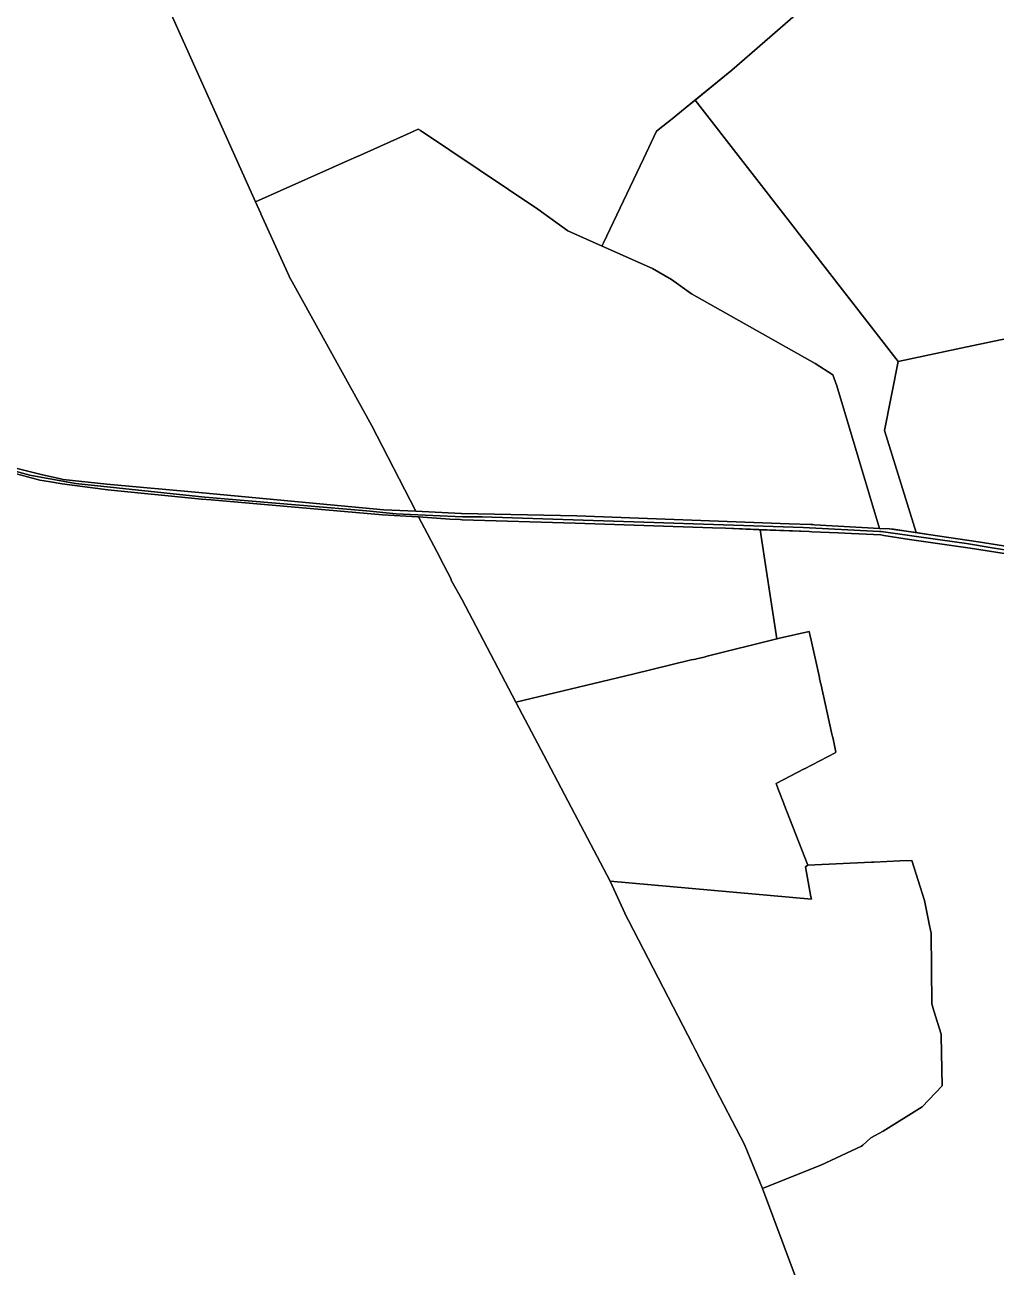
# Model space of a CAD drawing. Header units: metres. Extents: x 3 to 1005126, y 39 to 4383651.
# Drawn here: x 490385 to 491839, y 4359851 to 4361712 of the extents above; entities that cross this region are included whole.
import ezdxf

# ---------------------------------------------------------------- set-up
doc = ezdxf.new("R2010")
doc.units = ezdxf.units.M
doc.header["$MEASUREMENT"] = 0
doc.layers.add('TM_Llucmajor', color=7, linetype='Continuous')

msp = doc.modelspace()

# ---------------------------------------------------------------- linework, layer by layer
at = {"layer": 'TM_Llucmajor', "linetype": 'Continuous', "flags": 128}
for points in [[(490531.3, 4361889.9), (490730, 4361446.9), (490737.8, 4361429.6), (490737.9, 4361429.4), (490780.3, 4361335.8), (490780.4, 4361335.6), (490781, 4361334.5), (490785, 4361327.3), (490903.5, 4361112.5), (490970.3, 4360983.6), (490922.3, 4360985.9), (490922.2, 4360985.9), (490650.5, 4361011.2), (490507.4, 4361024.2), (490442.1, 4361031.1), (490435.9, 4361032.6), (490410.9, 4361038.4), (490338.7, 4361056.1)], [(491591.3, 4361773.5), (491443.4, 4361644.6), (491376.5, 4361589.7), (491356.2, 4361573.5), (491330.7, 4361553.1), (491311, 4361511.7), (491251.1, 4361385.6), (491249.7, 4361382.7), (491248.9, 4361380.9), (491197.8, 4361403.6), (491152.6, 4361436), (490976.9, 4361553.8), (490973.7, 4361555.9), (490966.9, 4361552.9), (490966.6, 4361552.8), (490966.3, 4361552.6), (490882.7, 4361515.2), (490882.2, 4361515), (490882, 4361514.9), (490730, 4361446.9), (490531.3, 4361889.9)], [(491893.7, 4361250.4), (491802.7, 4361231.3), (491692.3, 4361208.1), (491579.5, 4361353.3), (491555.6, 4361384), (491542.7, 4361400.7), (491538.2, 4361406.5), (491388.3, 4361599.3), (491443.4, 4361644.6), (491591.3, 4361773.5)], [(491859.8, 4360930.1), (491811.9, 4360937.6), (491737.9, 4360948.8), (491719.5, 4360951.6), (491687.7, 4361053.3), (491671.7, 4361104.5), (491692.3, 4361208.1), (491802.7, 4361231.3), (491893.7, 4361250.4)], [(490334.7, 4361053), (490392.1, 4361037.7), (490460.4, 4361025.3), (490653.9, 4361004.8), (490896.1, 4360984.4), (490940.5, 4360980), (490951, 4360979.2), (491040, 4360975.4), (491069.4, 4360975.4), (491311.3, 4360967.4), (491550.3, 4360959.4), (491664.2, 4360953.3), (491666.7, 4360953.2), (491755, 4360940.7), (491794.8, 4360935.1), (491833.1, 4360928.9), (491883, 4360920.8)], [(491883, 4360920.8), (491833.1, 4360928.9), (491794.8, 4360935.1), (491755, 4360940.7), (491666.7, 4360953.2), (491664.2, 4360953.3), (491550.3, 4360959.4), (491311.3, 4360967.4), (491069.4, 4360975.4), (491040, 4360975.4), (490951, 4360979.2), (490940.5, 4360980), (490896.1, 4360984.4), (490653.9, 4361004.8), (490460.4, 4361025.3), (490392.1, 4361037.7), (490334.7, 4361053)], [(490338.7, 4361056.1), (490410.9, 4361038.4), (490435.9, 4361032.6), (490442.1, 4361031.1), (490507.4, 4361024.2), (490650.5, 4361011.2), (490922.2, 4360985.9), (490922.3, 4360985.9), (490970.3, 4360983.6), (491038.2, 4360980.4), (491038.3, 4360980.3), (491211.1, 4360976.8), (491529.3, 4360965), (491561.8, 4360963.8), (491563.3, 4360963.7), (491564.6, 4360963.7), (491567.2, 4360963.5), (491664.4, 4360957.9), (491679.5, 4360957.5), (491707.7, 4360953.4), (491737.9, 4360948.8), (491811.9, 4360937.6), (491859.8, 4360930.1)], [(490340.1, 4361048.3), (490407.2, 4361030), (490420, 4361028), (490440.4, 4361024.7), (490509.1, 4361015.5), (490649.1, 4361001.9), (490663.8, 4361000.7), (490920.1, 4360978.5), (490972.5, 4360975.2), (490974.1, 4360975.1), (491005.8, 4360914.8), (491006.1, 4360914.2), (491023.2, 4360881.7), (491023.2, 4360879.8), (491023.5, 4360879.2), (491038.9, 4360851.7), (491120, 4360697.5), (491161.6, 4360618.4), (491187.7, 4360568.9), (491202.6, 4360540.4), (491261, 4360429.3), (491286.1, 4360375.2), (491288.6, 4360370.5), (491384.8, 4360184.5), (491389.1, 4360176.3), (491391.4, 4360171.8), (491392.5, 4360169.7), (491393.6, 4360167.5), (491410.8, 4360134.4), (491413, 4360130), (491462.2, 4360035.1), (491489.2, 4359969), (491554.1, 4359795.4)], [(491870.3, 4360917.6), (491800.2, 4360928.3), (491709.5, 4360941.1), (491670.8, 4360947.5), (491666.3, 4360948.2), (491622.3, 4360950.3), (491602.5, 4360951.3), (491563.3, 4360952.9), (491558.9, 4360953.1), (491433.9, 4360958.1), (491414.5, 4360958.8), (491208.5, 4360965.8), (491039.5, 4360971), (491036.6, 4360971.1), (491021.1, 4360972), (490974.1, 4360975.1), (490972.5, 4360975.2), (490920.1, 4360978.5), (490663.8, 4361000.7), (490649.1, 4361001.9), (490509.1, 4361015.5), (490440.4, 4361024.7), (490420, 4361028), (490407.2, 4361030), (490340.1, 4361048.3)], [(491554.1, 4359795.4), (491489.2, 4359969), (491560.2, 4359997.4), (491576.5, 4360003.9), (491637.2, 4360032.8), (491639.6, 4360033.9), (491651.4, 4360044.9), (491669.8, 4360055.2), (491728.1, 4360091.5), (491758, 4360123.1), (491756.9, 4360197.4), (491756.8, 4360199.9), (491756.7, 4360200.4), (491746, 4360235.5), (491742.9, 4360245.8), (491741.6, 4360351.8), (491738.5, 4360367.4), (491738.4, 4360367.9), (491731.9, 4360400.4), (491712.7, 4360460.6), (491694.9, 4360459.8), (491655.9, 4360458), (491652.4, 4360457.8), (491557.2, 4360453.3), (491521.2, 4360545.5), (491521, 4360546), (491512.9, 4360567.5), (491509.8, 4360575.8), (491551.6, 4360597.8), (491552, 4360598), (491597.8, 4360622), (491599.2, 4360622.7), (491594.8, 4360642.6), (491592.7, 4360651.9), (491592.6, 4360652.4), (491576.9, 4360723.3), (491576.8, 4360723.6), (491575.8, 4360728), (491575.5, 4360729.3), (491575.4, 4360729.7), (491574.8, 4360732.8), (491574.4, 4360734.2), (491574.4, 4360734.6), (491560.9, 4360795.1), (491560.6, 4360796.4), (491559, 4360803.7), (491514.6, 4360793.5), (491511.2, 4360792.7), (491510.6, 4360792.6), (491499.7, 4360864), (491485.7, 4360956), (491558.9, 4360953.1), (491563.3, 4360952.9), (491602.5, 4360951.3), (491622.3, 4360950.3), (491666.3, 4360948.2), (491670.8, 4360947.5), (491709.5, 4360941.1), (491800.2, 4360928.3), (491870.3, 4360917.6)]]:
    msp.add_lwpolyline(points, dxfattribs=at)
for points in [[(491687.7, 4361053.3), (491719.5, 4360951.6), (491707.7, 4360953.4), (491685.4, 4360956.6), (491679.5, 4360957.5), (491664.4, 4360957.9), (491600.7, 4361171.3), (491594.4, 4361187.8), (491567.9, 4361205.1), (491382.8, 4361309.2), (491352.7, 4361330.8), (491324.6, 4361347.5), (491248.9, 4361380.9), (491249.7, 4361382.7), (491251.1, 4361385.6), (491311, 4361511.7), (491330.7, 4361553.1), (491356.2, 4361573.5), (491376.5, 4361589.7), (491388.3, 4361599.3), (491538.2, 4361406.5), (491542.7, 4361400.7), (491555.6, 4361384), (491579.5, 4361353.3), (491692.3, 4361208.1), (491671.7, 4361104.5), (491687.7, 4361053.3)], [(491600.7, 4361171.3), (491664.4, 4360957.9), (491567.2, 4360963.5), (491564.6, 4360963.7), (491563.3, 4360963.7), (491561.8, 4360963.8), (491529.3, 4360965), (491211.1, 4360976.8), (491038.3, 4360980.3), (491038.2, 4360980.4), (490970.3, 4360983.6), (490903.5, 4361112.5), (490785, 4361327.3), (490781, 4361334.5), (490780.4, 4361335.6), (490780.3, 4361335.8), (490737.9, 4361429.4), (490737.8, 4361429.6), (490730, 4361446.9), (490882, 4361514.9), (490882.2, 4361515), (490882.7, 4361515.2), (490966.3, 4361552.6), (490966.6, 4361552.8), (490966.9, 4361552.9), (490973.7, 4361555.9), (490976.9, 4361553.8), (491152.6, 4361436), (491197.8, 4361403.6), (491248.9, 4361380.9), (491324.6, 4361347.5), (491352.7, 4361330.8), (491382.8, 4361309.2), (491567.9, 4361205.1), (491594.4, 4361187.8), (491600.7, 4361171.3)], [(491510.6, 4360792.6), (491406.5, 4360766.4), (491401.7, 4360765.3), (491390.5, 4360762.6), (491389.2, 4360762.3), (491382.4, 4360760.9), (491295, 4360739.8), (491120, 4360697.5), (491038.9, 4360851.7), (491023.5, 4360879.2), (491023.2, 4360879.8), (491023.2, 4360881.7), (491006.1, 4360914.2), (491005.8, 4360914.8), (490974.1, 4360975.1), (491021.1, 4360972), (491036.6, 4360971.1), (491039.5, 4360971), (491208.5, 4360965.8), (491414.5, 4360958.8), (491433.9, 4360958.1), (491485.7, 4360956), (491499.7, 4360864), (491510.6, 4360792.6)], [(491261, 4360429.3), (491202.6, 4360540.4), (491187.7, 4360568.9), (491161.6, 4360618.4), (491120, 4360697.5), (491295, 4360739.8), (491382.4, 4360760.9), (491389.2, 4360762.3), (491390.5, 4360762.6), (491401.7, 4360765.3), (491406.5, 4360766.4), (491510.6, 4360792.6), (491511.2, 4360792.7), (491514.6, 4360793.5), (491559, 4360803.7), (491560.6, 4360796.4), (491560.9, 4360795.1), (491574.4, 4360734.6), (491574.4, 4360734.2), (491574.8, 4360732.8), (491575.4, 4360729.7), (491575.5, 4360729.3), (491575.8, 4360728), (491576.8, 4360723.6), (491576.9, 4360723.3), (491592.6, 4360652.4), (491592.7, 4360651.9), (491594.8, 4360642.6), (491599.2, 4360622.7), (491597.8, 4360622), (491552, 4360598), (491551.6, 4360597.8), (491509.8, 4360575.8), (491512.9, 4360567.5), (491521, 4360546), (491521.2, 4360545.5), (491557.2, 4360453.3), (491553.4, 4360450.9), (491561.6, 4360406), (491562.5, 4360402.4), (491261, 4360429.3)], [(491261, 4360429.3), (491562.5, 4360402.4), (491561.6, 4360406), (491553.4, 4360450.9), (491557.2, 4360453.3), (491652.4, 4360457.8), (491655.9, 4360458), (491694.9, 4360459.8), (491712.7, 4360460.6), (491731.9, 4360400.4), (491738.4, 4360367.9), (491738.5, 4360367.4), (491741.6, 4360351.8), (491742.9, 4360245.8), (491746, 4360235.5), (491756.7, 4360200.4), (491756.8, 4360199.9), (491756.9, 4360197.4), (491758, 4360123.1), (491728.1, 4360091.5), (491669.8, 4360055.2), (491651.4, 4360044.9), (491639.6, 4360033.9), (491637.2, 4360032.8), (491576.5, 4360003.9), (491560.2, 4359997.4), (491489.2, 4359969), (491462.2, 4360035.1), (491413, 4360130), (491410.8, 4360134.4), (491393.6, 4360167.5), (491392.5, 4360169.7), (491391.4, 4360171.8), (491389.1, 4360176.3), (491384.8, 4360184.5), (491288.6, 4360370.5), (491286.1, 4360375.2), (491261, 4360429.3)]]:
    msp.add_lwpolyline(points, close=True, dxfattribs=at)

doc.saveas('drawing.dxf')
